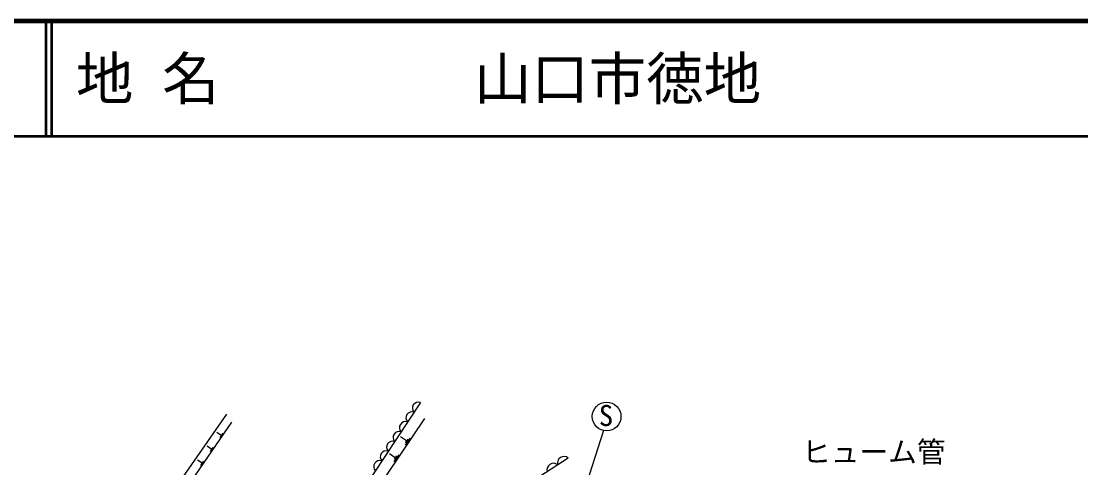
# Model space of a CAD drawing. Units: millimetres, scale not verified. Extents: x 40000 to 680000, y 20000 to 380000.
# Drawn here: x 365612 to 457856, y 341140 to 380000 of the extents above; entities that cross this region are included whole.
import ezdxf
from ezdxf.enums import TextEntityAlignment as Align

# ---------------------------------------------------------------- set-up
doc = ezdxf.new("R2010")
doc.units = ezdxf.units.MM
doc.header["$LTSCALE"] = 1000
for name, color, linetype, lineweight in [('M-BGD', 7, 'Continuous', 25), ('M-STR-HTXT', 7, 'Continuous', 13), ('M-TTL', 2, 'Continuous', 140), ('M-TTL-LINE', 7, 'Continuous', 50)]:
    doc.layers.add(name, color=color, linetype=linetype, lineweight=lineweight)
doc.layers.add('M-TTL-TXT', color=7, linetype='Continuous')
doc.styles.add('ＭＳ ゴシック', font='')
doc.styles.get('ＭＳ ゴシック').set_extended_font_data('MS Gothic')

msp = doc.modelspace()

# ---------------------------------------------------------------- linework, layer by layer
at = {"layer": 'M-BGD'}
for p, q in [((400361, 346821), (385816, 324773)), ((400730, 345429), (386838, 324840)), ((383025, 343954), (382641, 344218)), ((383157, 344146), (382893, 343762)), ((416299, 344379), (407464, 317050)), ((399154, 343472), (398626, 343828)), ((399456, 343720), (399037, 343099)), ((399258, 343627), (399049, 343317)), ((382195, 342746), (381804, 343014)), ((382329, 342941), (382061, 342551)), ((398178, 342021), (397663, 342368)), ((398473, 342262), (398064, 341656)), ((381360, 341531), (380964, 341804)), ((381497, 341730), (381224, 341333)), ((398280, 342172), (398075, 341869))]:
    msp.add_line(p, q, dxfattribs=at)
for points in [[(361257, 315002), (361634, 321969), (363117, 325139), (365514, 326613), (375773, 334682), (383500, 345806)], [(383930, 345096), (376384, 334110), (366060, 326209), (363853, 324948), (362319, 321666), (361903, 314232)], [(413229, 341991), (405920, 337262), (399702, 325198)]]:
    msp.add_lwpolyline(points, dxfattribs=at)
msp.add_circle((416575, 345598), 1250, dxfattribs=at)
for centre, radius, start, end in [((400183, 346330), 522, 70.14904, 223.02698), ((399624, 345482), 522, 70.14904, 223.02698), ((399065, 344634), 522, 70.14904, 223.02698), ((398505, 343786), 522, 70.14904, 223.02698), ((397946, 342938), 522, 70.14904, 223.02698), ((397386, 342090), 522, 70.14904, 223.02698), ((396827, 341242), 522, 70.14904, 223.02698), ((411951, 340962), 570, 50.26507, 195.54542), ((412865, 341553), 570, 50.26507, 195.54542)]:
    msp.add_arc(centre, radius, start, end, dxfattribs=at)
at = {"layer": 'M-TTL'}
msp.add_line((680000, 380000), (40000, 380000), dxfattribs=at)
at = {"layer": 'M-TTL-LINE'}
for p, q in [((367750, 380000), (367750, 370000)), ((368250, 380000), (368250, 370000)), ((40000, 370000), (680000, 370000))]:
    msp.add_line(p, q, dxfattribs=at)

# ---------------------------------------------------------------- texts
at = {"layer": 'M-BGD', "style": 'ＭＳ ゴシック'}
msp.add_text('S', height=1833, dxfattribs=at).set_placement((415897, 344224), align=Align.BOTTOM_LEFT)
at = {"layer": 'M-STR-HTXT', "style": 'ＭＳ ゴシック'}
msp.add_text('ヒューム管', height=1833, dxfattribs=at).set_placement((433585, 341054), align=Align.BOTTOM_LEFT)
at = {"layer": 'M-TTL-TXT', "style": 'ＭＳ ゴシック'}
for s, p in [('地 名', (370380, 375000)), ('山口市徳地', (405024, 375000))]:
    msp.add_text(s, height=3666, dxfattribs=at).set_placement(p, align=Align.MIDDLE_LEFT)

doc.saveas('drawing.dxf')
